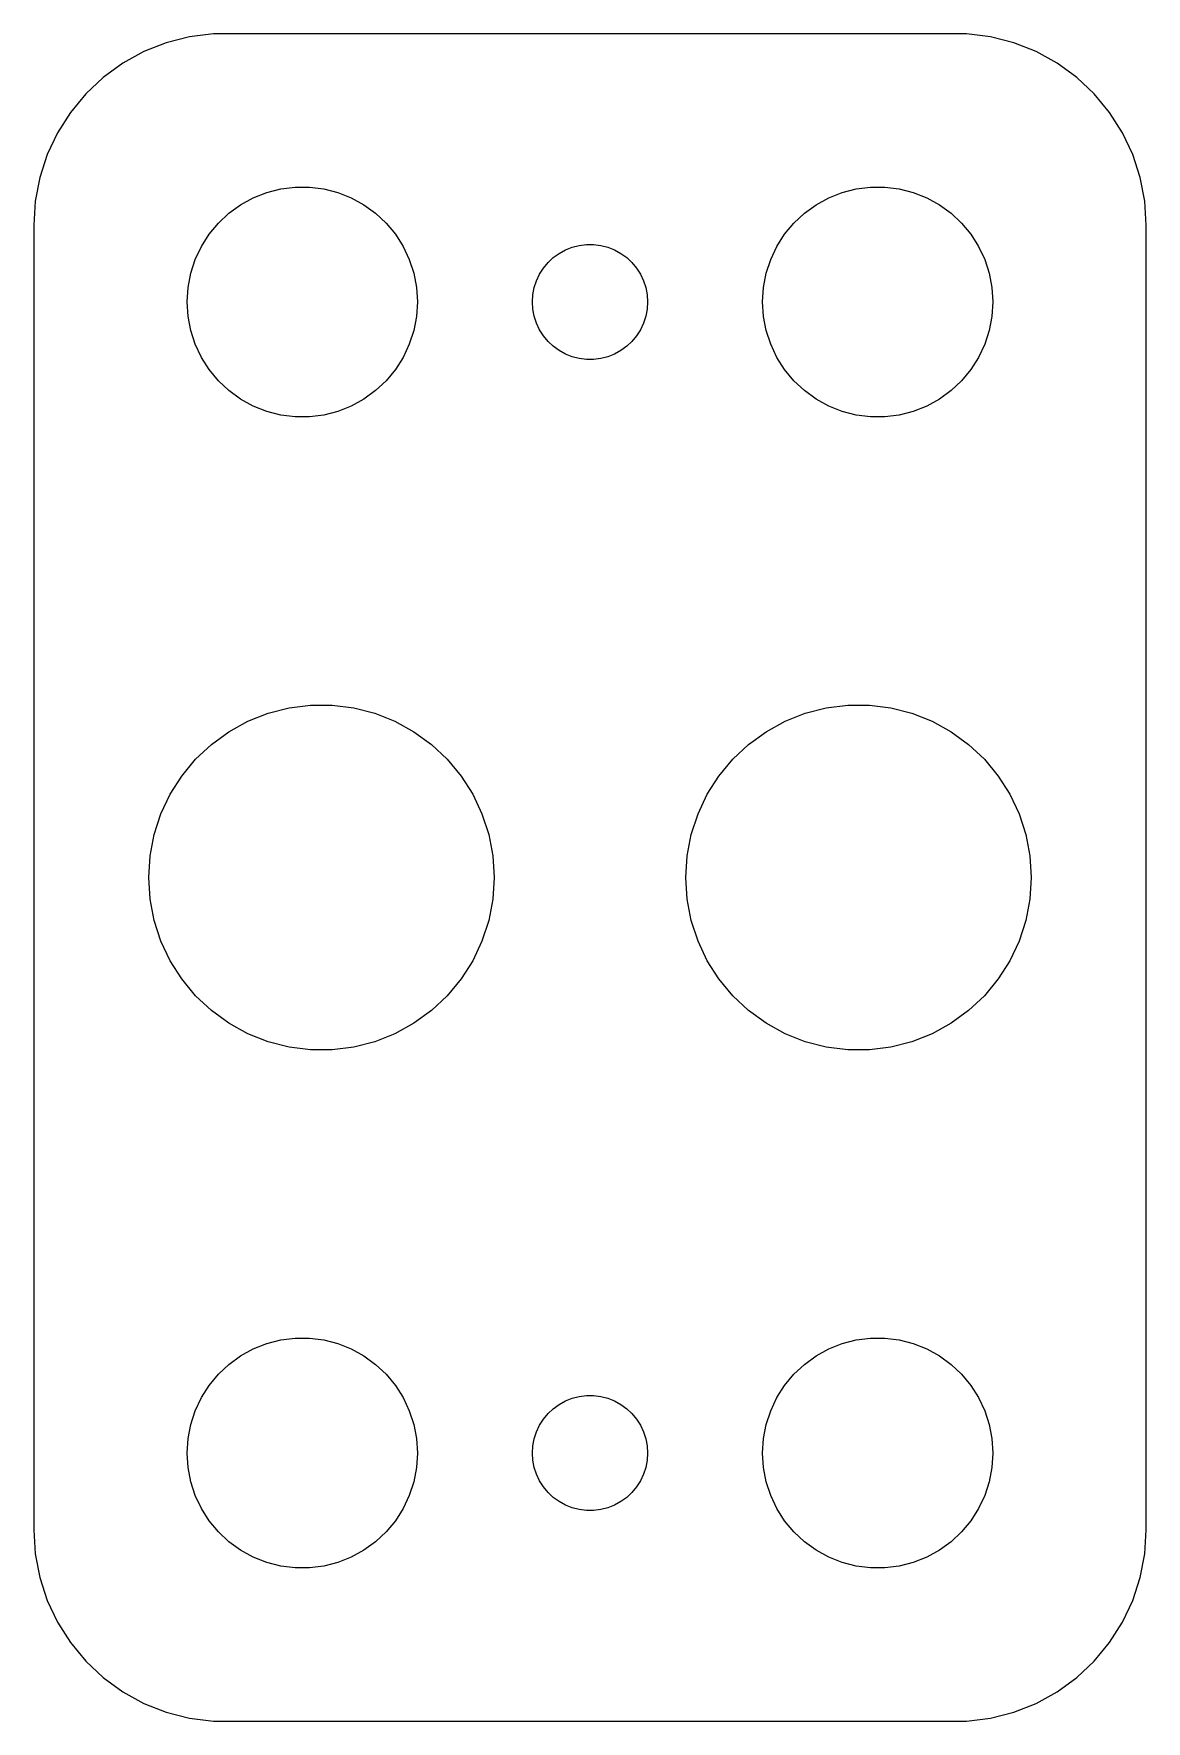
# Model space of a CAD drawing. Header units: metres. Extents: x -14.5 to 14.5, y 32 to 76.
import ezdxf

# ---------------------------------------------------------------- set-up
doc = ezdxf.new("R2010")
doc.units = ezdxf.units.M

msp = doc.modelspace()

# ---------------------------------------------------------------- linework, layer by layer
for p, q in [((-11.0451, 75.7553), (-11.6289, 75.5241)), ((-10.4369, 75.9114), (-11.0451, 75.7553)), ((-9.81395, 75.9901), (-10.4369, 75.9114)), ((9.81395, 75.9901), (-9.81395, 75.9901)), ((10.4369, 75.9114), (9.81395, 75.9901)), ((11.0451, 75.7553), (10.4369, 75.9114)), ((11.6289, 75.5241), (11.0451, 75.7553)), ((-12.1791, 75.2216), (-12.6871, 74.8526)), ((-11.6289, 75.5241), (-12.1791, 75.2216)), ((12.1791, 75.2216), (11.6289, 75.5241)), ((12.6871, 74.8526), (12.1791, 75.2216)), ((-12.6871, 74.8526), (-13.1448, 74.4227)), ((13.1448, 74.4227), (12.6871, 74.8526)), ((-13.1448, 74.4227), (-13.5451, 73.9389)), ((13.5451, 73.9389), (13.1448, 74.4227)), ((-13.5451, 73.9389), (-13.8815, 73.4088)), ((13.8815, 73.4088), (13.5451, 73.9389)), ((-13.8815, 73.4088), (-14.1489, 72.8406)), ((14.1489, 72.8406), (13.8815, 73.4088)), ((-14.1489, 72.8406), (-14.3429, 72.2434)), ((14.3429, 72.2434), (14.1489, 72.8406)), ((-14.3429, 72.2434), (-14.4606, 71.6267)), ((14.4606, 71.6267), (14.3429, 72.2434)), ((-9.10747, 71.533), (-8.77733, 71.7145)), ((-8.77733, 71.7145), (-8.42705, 71.8532)), ((-8.42705, 71.8532), (-8.06213, 71.9469)), ((-8.06213, 71.9469), (-7.68837, 71.9941)), ((-7.68837, 71.9941), (-7.31161, 71.9941)), ((-7.31161, 71.9941), (-6.93785, 71.9469)), ((-6.93785, 71.9469), (-6.57294, 71.8532)), ((-6.57294, 71.8532), (-6.22266, 71.7145)), ((-6.22266, 71.7145), (-5.89252, 71.533)), ((5.89252, 71.533), (6.22266, 71.7145)), ((6.22266, 71.7145), (6.57294, 71.8532)), ((6.57294, 71.8532), (6.93785, 71.9469)), ((6.93785, 71.9469), (7.31161, 71.9941)), ((7.31161, 71.9941), (7.68837, 71.9941)), ((7.68837, 71.9941), (8.06213, 71.9469)), ((8.06213, 71.9469), (8.42705, 71.8532)), ((8.42705, 71.8532), (8.77733, 71.7145)), ((8.77733, 71.7145), (9.10747, 71.533)), ((-14.4606, 71.6267), (-14.5, 71)), ((-9.6869, 71.0536), (-9.41226, 71.3115)), ((-9.41226, 71.3115), (-9.10747, 71.533)), ((-5.89252, 71.533), (-5.58772, 71.3115)), ((-5.58772, 71.3115), (-5.31308, 71.0536)), ((5.31308, 71.0536), (5.58772, 71.3115)), ((5.58772, 71.3115), (5.89252, 71.533)), ((9.10747, 71.533), (9.41226, 71.3115)), ((9.41226, 71.3115), (9.6869, 71.0536)), ((14.5, 71), (14.4606, 71.6267)), ((-14.5, 71), (-14.5, 37)), ((-9.92705, 70.7634), (-9.6869, 71.0536)), ((-5.31308, 71.0536), (-5.07294, 70.7634)), ((5.07294, 70.7634), (5.31308, 71.0536)), ((9.6869, 71.0536), (9.92705, 70.7634)), ((14.5, 37), (14.5, 71)), ((-10.2893, 70.1044), (-10.1289, 70.4453)), ((-10.1289, 70.4453), (-9.92705, 70.7634)), ((-5.07294, 70.7634), (-4.87108, 70.4453)), ((-4.87108, 70.4453), (-4.71066, 70.1044)), ((-0.638657, 70.3572), (-0.463516, 70.4266)), ((-0.463516, 70.4266), (-0.281067, 70.4734)), ((-0.281067, 70.4734), (-0.094177, 70.497)), ((-0.094177, 70.497), (0.094177, 70.497)), ((0.094177, 70.497), (0.281067, 70.4734)), ((0.281067, 70.4734), (0.463516, 70.4266)), ((0.463516, 70.4266), (0.638657, 70.3572)), ((4.71066, 70.1044), (4.87108, 70.4453)), ((4.87108, 70.4453), (5.07294, 70.7634)), ((9.92705, 70.7634), (10.1289, 70.4453)), ((10.1289, 70.4453), (10.2893, 70.1044)), ((-10.4057, 69.7461), (-10.2893, 70.1044)), ((-4.71066, 70.1044), (-4.59424, 69.7461)), ((-1.21352, 69.8817), (-1.09344, 70.0268)), ((-1.09344, 70.0268), (-0.956131, 70.1558)), ((-0.956131, 70.1558), (-0.803726, 70.2665)), ((-0.803726, 70.2665), (-0.638657, 70.3572)), ((0.638657, 70.3572), (0.803726, 70.2665)), ((0.803726, 70.2665), (0.956131, 70.1558)), ((0.956131, 70.1558), (1.09344, 70.0268)), ((1.09344, 70.0268), (1.21352, 69.8817)), ((4.59424, 69.7461), (4.71066, 70.1044)), ((10.2893, 70.1044), (10.4057, 69.7461)), ((-10.4763, 69.376), (-10.4057, 69.7461)), ((-4.59424, 69.7461), (-4.52365, 69.376)), ((-1.45287, 69.373), (-1.39465, 69.5522)), ((-1.39465, 69.5522), (-1.31445, 69.7226)), ((-1.31445, 69.7226), (-1.21352, 69.8817)), ((1.21352, 69.8817), (1.31445, 69.7226)), ((1.31445, 69.7226), (1.39465, 69.5522)), ((1.39465, 69.5522), (1.45287, 69.373)), ((4.52365, 69.376), (4.59424, 69.7461)), ((10.4057, 69.7461), (10.4763, 69.376)), ((-10.5, 69), (-10.4763, 69.376)), ((-4.52365, 69.376), (-4.5, 69)), ((-1.5, 69), (-1.48816, 69.188)), ((-1.48816, 69.188), (-1.45287, 69.373)), ((1.45287, 69.373), (1.48816, 69.188)), ((1.48816, 69.188), (1.5, 69)), ((4.5, 69), (4.52365, 69.376)), ((10.4763, 69.376), (10.5, 69)), ((-10.4763, 68.624), (-10.5, 69)), ((-10.4057, 68.2539), (-10.4763, 68.624)), ((-4.52365, 68.624), (-4.59424, 68.2539)), ((-4.5, 69), (-4.52365, 68.624)), ((-1.48816, 68.812), (-1.5, 69)), ((-1.45287, 68.627), (-1.48816, 68.812)), ((-1.39465, 68.4478), (-1.45287, 68.627)), ((1.45287, 68.627), (1.39465, 68.4478)), ((1.48816, 68.812), (1.45287, 68.627)), ((1.5, 69), (1.48816, 68.812)), ((4.52365, 68.624), (4.5, 69)), ((4.59424, 68.2539), (4.52365, 68.624)), ((10.4763, 68.624), (10.4057, 68.2539)), ((10.5, 69), (10.4763, 68.624)), ((-10.2893, 67.8956), (-10.4057, 68.2539)), ((-4.59424, 68.2539), (-4.71066, 67.8956)), ((-1.31445, 68.2774), (-1.39465, 68.4478)), ((-1.21352, 68.1183), (-1.31445, 68.2774)), ((1.31445, 68.2774), (1.21352, 68.1183)), ((1.39465, 68.4478), (1.31445, 68.2774)), ((4.71066, 67.8956), (4.59424, 68.2539)), ((10.4057, 68.2539), (10.2893, 67.8956)), ((-10.1289, 67.5547), (-10.2893, 67.8956)), ((-4.71066, 67.8956), (-4.87108, 67.5547)), ((-1.09344, 67.9732), (-1.21352, 68.1183)), ((-0.956131, 67.8442), (-1.09344, 67.9732)), ((-0.803726, 67.7335), (-0.956131, 67.8442)), ((-0.638657, 67.6427), (-0.803726, 67.7335)), ((0.803726, 67.7335), (0.638657, 67.6427)), ((0.956131, 67.8442), (0.803726, 67.7335)), ((1.09344, 67.9732), (0.956131, 67.8442)), ((1.21352, 68.1183), (1.09344, 67.9732)), ((4.87108, 67.5547), (4.71066, 67.8956)), ((10.2893, 67.8956), (10.1289, 67.5547)), ((-9.92705, 67.2366), (-10.1289, 67.5547)), ((-4.87108, 67.5547), (-5.07294, 67.2366)), ((-0.463516, 67.5734), (-0.638657, 67.6427)), ((-0.281067, 67.5266), (-0.463516, 67.5734)), ((-0.094177, 67.5029), (-0.281067, 67.5266)), ((0.094177, 67.5029), (-0.094177, 67.5029)), ((0.281067, 67.5266), (0.094177, 67.5029)), ((0.463516, 67.5734), (0.281067, 67.5266)), ((0.638657, 67.6427), (0.463516, 67.5734)), ((5.07294, 67.2366), (4.87108, 67.5547)), ((10.1289, 67.5547), (9.92705, 67.2366)), ((-9.6869, 66.9464), (-9.92705, 67.2366)), ((-9.41226, 66.6884), (-9.6869, 66.9464)), ((-5.31308, 66.9464), (-5.58772, 66.6884)), ((-5.07294, 67.2366), (-5.31308, 66.9464)), ((5.31308, 66.9464), (5.07294, 67.2366)), ((5.58772, 66.6884), (5.31308, 66.9464)), ((9.6869, 66.9464), (9.41226, 66.6884)), ((9.92705, 67.2366), (9.6869, 66.9464)), ((-9.10747, 66.467), (-9.41226, 66.6884)), ((-8.77733, 66.2855), (-9.10747, 66.467)), ((-5.89252, 66.467), (-6.22266, 66.2855)), ((-5.58772, 66.6884), (-5.89252, 66.467)), ((5.89252, 66.467), (5.58772, 66.6884)), ((6.22266, 66.2855), (5.89252, 66.467)), ((9.10747, 66.467), (8.77733, 66.2855)), ((9.41226, 66.6884), (9.10747, 66.467)), ((-8.42705, 66.1468), (-8.77733, 66.2855)), ((-8.06213, 66.0531), (-8.42705, 66.1468)), ((-7.68837, 66.0059), (-8.06213, 66.0531)), ((-7.31161, 66.0059), (-7.68837, 66.0059)), ((-6.93785, 66.0531), (-7.31161, 66.0059)), ((-6.57294, 66.1468), (-6.93785, 66.0531)), ((-6.22266, 66.2855), (-6.57294, 66.1468)), ((6.57294, 66.1468), (6.22266, 66.2855)), ((6.93785, 66.0531), (6.57294, 66.1468)), ((7.31161, 66.0059), (6.93785, 66.0531)), ((7.68837, 66.0059), (7.31161, 66.0059)), ((8.06213, 66.0531), (7.68837, 66.0059)), ((8.42705, 66.1468), (8.06213, 66.0531)), ((8.77733, 66.2855), (8.42705, 66.1468)), ((-9.41121, 57.7995), (-8.916, 58.0717)), ((-8.916, 58.0717), (-8.39056, 58.2797)), ((-8.39056, 58.2797), (-7.8432, 58.4203)), ((-7.8432, 58.4203), (-7.28255, 58.4911)), ((-7.28255, 58.4911), (-6.71744, 58.4911)), ((-6.71744, 58.4911), (-6.15678, 58.4203)), ((-6.15678, 58.4203), (-5.60942, 58.2797)), ((-5.60942, 58.2797), (-5.08398, 58.0717)), ((-5.08398, 58.0717), (-4.58878, 57.7995)), ((4.58878, 57.7995), (5.08398, 58.0717)), ((5.08398, 58.0717), (5.60942, 58.2797)), ((5.60942, 58.2797), (6.15678, 58.4203)), ((6.15678, 58.4203), (6.71744, 58.4911)), ((6.71744, 58.4911), (7.28255, 58.4911)), ((7.28255, 58.4911), (7.8432, 58.4203)), ((7.8432, 58.4203), (8.39056, 58.2797)), ((8.39056, 58.2797), (8.916, 58.0717)), ((8.916, 58.0717), (9.41121, 57.7995)), ((-9.86839, 57.4673), (-9.41121, 57.7995)), ((-4.58878, 57.7995), (-4.13159, 57.4673)), ((4.13159, 57.4673), (4.58878, 57.7995)), ((9.41121, 57.7995), (9.86839, 57.4673)), ((-10.2803, 57.0805), (-9.86839, 57.4673)), ((-4.13159, 57.4673), (-3.71964, 57.0805)), ((3.71964, 57.0805), (4.13159, 57.4673)), ((9.86839, 57.4673), (10.2803, 57.0805)), ((-10.6406, 56.645), (-10.2803, 57.0805)), ((-3.71964, 57.0805), (-3.35942, 56.645)), ((3.35942, 56.645), (3.71964, 57.0805)), ((10.2803, 57.0805), (10.6406, 56.645)), ((-10.9434, 56.1679), (-10.6406, 56.645)), ((-3.35942, 56.645), (-3.05661, 56.1679)), ((3.05661, 56.1679), (3.35942, 56.645)), ((10.6406, 56.645), (10.9434, 56.1679)), ((-11.184, 55.6566), (-10.9434, 56.1679)), ((-3.05661, 56.1679), (-2.81599, 55.6566)), ((2.81599, 55.6566), (3.05661, 56.1679)), ((10.9434, 56.1679), (11.184, 55.6566)), ((-11.3586, 55.1191), (-11.184, 55.6566)), ((-2.81599, 55.6566), (-2.64137, 55.1191)), ((2.64137, 55.1191), (2.81599, 55.6566)), ((11.184, 55.6566), (11.3586, 55.1191)), ((-11.4645, 54.564), (-11.3586, 55.1191)), ((-2.64137, 55.1191), (-2.53548, 54.564)), ((2.53548, 54.564), (2.64137, 55.1191)), ((11.3586, 55.1191), (11.4645, 54.564)), ((-11.5, 54), (-11.4645, 54.564)), ((-2.53548, 54.564), (-2.5, 54)), ((2.5, 54), (2.53548, 54.564)), ((11.4645, 54.564), (11.5, 54)), ((-11.4645, 53.436), (-11.5, 54)), ((-2.5, 54), (-2.53548, 53.436)), ((2.53548, 53.436), (2.5, 54)), ((11.5, 54), (11.4645, 53.436)), ((-11.3586, 52.8809), (-11.4645, 53.436)), ((-2.53548, 53.436), (-2.64137, 52.8809)), ((2.64137, 52.8809), (2.53548, 53.436)), ((11.4645, 53.436), (11.3586, 52.8809)), ((-11.184, 52.3434), (-11.3586, 52.8809)), ((-2.64137, 52.8809), (-2.81599, 52.3434)), ((2.81599, 52.3434), (2.64137, 52.8809)), ((11.3586, 52.8809), (11.184, 52.3434)), ((-10.9434, 51.8321), (-11.184, 52.3434)), ((-2.81599, 52.3434), (-3.05661, 51.8321)), ((3.05661, 51.8321), (2.81599, 52.3434)), ((11.184, 52.3434), (10.9434, 51.8321)), ((-10.6406, 51.355), (-10.9434, 51.8321)), ((-3.05661, 51.8321), (-3.35942, 51.355)), ((3.35942, 51.355), (3.05661, 51.8321)), ((10.9434, 51.8321), (10.6406, 51.355)), ((-10.2803, 50.9195), (-10.6406, 51.355)), ((-3.35942, 51.355), (-3.71964, 50.9195)), ((3.71964, 50.9195), (3.35942, 51.355)), ((10.6406, 51.355), (10.2803, 50.9195)), ((-9.86839, 50.5327), (-10.2803, 50.9195)), ((-3.71964, 50.9195), (-4.13159, 50.5327)), ((4.13159, 50.5327), (3.71964, 50.9195)), ((10.2803, 50.9195), (9.86839, 50.5327)), ((-9.41121, 50.2005), (-9.86839, 50.5327)), ((-8.916, 49.9283), (-9.41121, 50.2005)), ((-4.58878, 50.2005), (-5.08398, 49.9283)), ((-4.13159, 50.5327), (-4.58878, 50.2005)), ((4.58878, 50.2005), (4.13159, 50.5327)), ((5.08398, 49.9283), (4.58878, 50.2005)), ((9.41121, 50.2005), (8.916, 49.9283)), ((9.86839, 50.5327), (9.41121, 50.2005)), ((-8.39056, 49.7203), (-8.916, 49.9283)), ((-7.8432, 49.5797), (-8.39056, 49.7203)), ((-5.60942, 49.7203), (-6.15678, 49.5797)), ((-5.08398, 49.9283), (-5.60942, 49.7203)), ((5.60942, 49.7203), (5.08398, 49.9283)), ((6.15678, 49.5797), (5.60942, 49.7203)), ((8.39056, 49.7203), (7.8432, 49.5797)), ((8.916, 49.9283), (8.39056, 49.7203)), ((-7.28255, 49.5089), (-7.8432, 49.5797)), ((-6.71744, 49.5089), (-7.28255, 49.5089)), ((-6.15678, 49.5797), (-6.71744, 49.5089)), ((6.71744, 49.5089), (6.15678, 49.5797)), ((7.28255, 49.5089), (6.71744, 49.5089)), ((7.8432, 49.5797), (7.28255, 49.5089)), ((-8.77733, 41.7145), (-8.42705, 41.8532)), ((-8.42705, 41.8532), (-8.06213, 41.9469)), ((-8.06213, 41.9469), (-7.68837, 41.9941)), ((-7.68837, 41.9941), (-7.31161, 41.9941)), ((-7.31161, 41.9941), (-6.93785, 41.9469)), ((-6.93785, 41.9469), (-6.57294, 41.8532)), ((-6.57294, 41.8532), (-6.22266, 41.7145)), ((6.22266, 41.7145), (6.57294, 41.8532)), ((6.57294, 41.8532), (6.93785, 41.9469)), ((6.93785, 41.9469), (7.31161, 41.9941)), ((7.31161, 41.9941), (7.68837, 41.9941)), ((7.68837, 41.9941), (8.06213, 41.9469)), ((8.06213, 41.9469), (8.42705, 41.8532)), ((8.42705, 41.8532), (8.77733, 41.7145)), ((-9.41226, 41.3116), (-9.10747, 41.533)), ((-9.10747, 41.533), (-8.77733, 41.7145)), ((-6.22266, 41.7145), (-5.89252, 41.533)), ((-5.89252, 41.533), (-5.58772, 41.3116)), ((5.58772, 41.3116), (5.89252, 41.533)), ((5.89252, 41.533), (6.22266, 41.7145)), ((8.77733, 41.7145), (9.10747, 41.533)), ((9.10747, 41.533), (9.41226, 41.3116)), ((-9.92705, 40.7634), (-9.6869, 41.0536)), ((-9.6869, 41.0536), (-9.41226, 41.3116)), ((-5.58772, 41.3116), (-5.31308, 41.0536)), ((-5.31308, 41.0536), (-5.07294, 40.7634)), ((5.07294, 40.7634), (5.31308, 41.0536)), ((5.31308, 41.0536), (5.58772, 41.3116)), ((9.41226, 41.3116), (9.6869, 41.0536)), ((9.6869, 41.0536), (9.92705, 40.7634)), ((-10.1289, 40.4453), (-9.92705, 40.7634)), ((-5.07294, 40.7634), (-4.87108, 40.4453)), ((-0.463516, 40.4266), (-0.281067, 40.4734)), ((-0.281067, 40.4734), (-0.094177, 40.4971)), ((-0.094177, 40.4971), (0.094177, 40.4971)), ((0.094177, 40.4971), (0.281067, 40.4734)), ((0.281067, 40.4734), (0.463516, 40.4266)), ((4.87108, 40.4453), (5.07294, 40.7634)), ((9.92705, 40.7634), (10.1289, 40.4453)), ((-10.4057, 39.7461), (-10.2893, 40.1044)), ((-10.2893, 40.1044), (-10.1289, 40.4453)), ((-4.87108, 40.4453), (-4.71066, 40.1044)), ((-4.71066, 40.1044), (-4.59424, 39.7461)), ((-1.21352, 39.8817), (-1.09344, 40.0268)), ((-1.09344, 40.0268), (-0.956131, 40.1558)), ((-0.956131, 40.1558), (-0.803726, 40.2665)), ((-0.803726, 40.2665), (-0.638657, 40.3573)), ((-0.638657, 40.3573), (-0.463516, 40.4266)), ((0.463516, 40.4266), (0.638657, 40.3573)), ((0.638657, 40.3573), (0.803726, 40.2665)), ((0.803726, 40.2665), (0.956131, 40.1558)), ((0.956131, 40.1558), (1.09344, 40.0268)), ((1.09344, 40.0268), (1.21352, 39.8817)), ((4.59424, 39.7461), (4.71066, 40.1044)), ((4.71066, 40.1044), (4.87108, 40.4453)), ((10.1289, 40.4453), (10.2893, 40.1044)), ((10.2893, 40.1044), (10.4057, 39.7461)), ((-10.4763, 39.376), (-10.4057, 39.7461)), ((-4.59424, 39.7461), (-4.52365, 39.376)), ((-1.39465, 39.5522), (-1.31445, 39.7226)), ((-1.31445, 39.7226), (-1.21352, 39.8817)), ((1.21352, 39.8817), (1.31445, 39.7226)), ((1.31445, 39.7226), (1.39465, 39.5522)), ((4.52365, 39.376), (4.59424, 39.7461)), ((10.4057, 39.7461), (10.4763, 39.376)), ((-10.5, 39), (-10.4763, 39.376)), ((-4.52365, 39.376), (-4.5, 39)), ((-1.5, 39), (-1.48816, 39.188)), ((-1.48816, 39.188), (-1.45287, 39.373)), ((-1.45287, 39.373), (-1.39465, 39.5522)), ((1.39465, 39.5522), (1.45287, 39.373)), ((1.45287, 39.373), (1.48816, 39.188)), ((1.48816, 39.188), (1.5, 39)), ((4.5, 39), (4.52365, 39.376)), ((10.4763, 39.376), (10.5, 39)), ((-10.4763, 38.624), (-10.5, 39)), ((-4.5, 39), (-4.52365, 38.624)), ((-1.48816, 38.812), (-1.5, 39)), ((-1.45287, 38.627), (-1.48816, 38.812)), ((1.48816, 38.812), (1.45287, 38.627)), ((1.5, 39), (1.48816, 38.812)), ((4.52365, 38.624), (4.5, 39)), ((10.5, 39), (10.4763, 38.624)), ((-10.4057, 38.2539), (-10.4763, 38.624)), ((-4.52365, 38.624), (-4.59424, 38.2539)), ((-1.39465, 38.4478), (-1.45287, 38.627)), ((-1.31445, 38.2774), (-1.39465, 38.4478)), ((-1.21352, 38.1183), (-1.31445, 38.2774)), ((1.31445, 38.2774), (1.21352, 38.1183)), ((1.39465, 38.4478), (1.31445, 38.2774)), ((1.45287, 38.627), (1.39465, 38.4478)), ((4.59424, 38.2539), (4.52365, 38.624)), ((10.4763, 38.624), (10.4057, 38.2539)), ((-10.2893, 37.8956), (-10.4057, 38.2539)), ((-10.1289, 37.5547), (-10.2893, 37.8956)), ((-4.71066, 37.8956), (-4.87108, 37.5547)), ((-4.59424, 38.2539), (-4.71066, 37.8956)), ((-1.09344, 37.9732), (-1.21352, 38.1183)), ((-0.956131, 37.8442), (-1.09344, 37.9732)), ((-0.803726, 37.7335), (-0.956131, 37.8442)), ((0.956131, 37.8442), (0.803726, 37.7335)), ((1.09344, 37.9732), (0.956131, 37.8442)), ((1.21352, 38.1183), (1.09344, 37.9732)), ((4.71066, 37.8956), (4.59424, 38.2539)), ((4.87108, 37.5547), (4.71066, 37.8956)), ((10.2893, 37.8956), (10.1289, 37.5547)), ((10.4057, 38.2539), (10.2893, 37.8956)), ((-9.92705, 37.2366), (-10.1289, 37.5547)), ((-4.87108, 37.5547), (-5.07294, 37.2366)), ((-0.638657, 37.6428), (-0.803726, 37.7335)), ((-0.463516, 37.5734), (-0.638657, 37.6428)), ((-0.281067, 37.5266), (-0.463516, 37.5734)), ((-0.094177, 37.503), (-0.281067, 37.5266)), ((0.094177, 37.503), (-0.094177, 37.503)), ((0.281067, 37.5266), (0.094177, 37.503)), ((0.463516, 37.5734), (0.281067, 37.5266)), ((0.638657, 37.6428), (0.463516, 37.5734)), ((0.803726, 37.7335), (0.638657, 37.6428)), ((5.07294, 37.2366), (4.87108, 37.5547)), ((10.1289, 37.5547), (9.92705, 37.2366)), ((-14.5, 37), (-14.4606, 36.3733)), ((-9.6869, 36.9464), (-9.92705, 37.2366)), ((-9.41226, 36.6885), (-9.6869, 36.9464)), ((-5.31308, 36.9464), (-5.58772, 36.6885)), ((-5.07294, 37.2366), (-5.31308, 36.9464)), ((5.31308, 36.9464), (5.07294, 37.2366)), ((5.58772, 36.6885), (5.31308, 36.9464)), ((9.6869, 36.9464), (9.41226, 36.6885)), ((9.92705, 37.2366), (9.6869, 36.9464)), ((14.4606, 36.3733), (14.5, 37)), ((-9.10747, 36.467), (-9.41226, 36.6885)), ((-5.58772, 36.6885), (-5.89252, 36.467)), ((5.89252, 36.467), (5.58772, 36.6885)), ((9.41226, 36.6885), (9.10747, 36.467)), ((-14.4606, 36.3733), (-14.3429, 35.7566)), ((-8.77733, 36.2855), (-9.10747, 36.467)), ((-8.42705, 36.1468), (-8.77733, 36.2855)), ((-8.06213, 36.0531), (-8.42705, 36.1468)), ((-6.57294, 36.1468), (-6.93785, 36.0531)), ((-6.22266, 36.2855), (-6.57294, 36.1468)), ((-5.89252, 36.467), (-6.22266, 36.2855)), ((6.22266, 36.2855), (5.89252, 36.467)), ((6.57294, 36.1468), (6.22266, 36.2855)), ((6.93785, 36.0531), (6.57294, 36.1468)), ((8.42705, 36.1468), (8.06213, 36.0531)), ((8.77733, 36.2855), (8.42705, 36.1468)), ((9.10747, 36.467), (8.77733, 36.2855)), ((14.3429, 35.7566), (14.4606, 36.3733)), ((-14.3429, 35.7566), (-14.1489, 35.1594)), ((-7.68837, 36.0059), (-8.06213, 36.0531)), ((-7.31161, 36.0059), (-7.68837, 36.0059)), ((-6.93785, 36.0531), (-7.31161, 36.0059)), ((7.31161, 36.0059), (6.93785, 36.0531)), ((7.68837, 36.0059), (7.31161, 36.0059)), ((8.06213, 36.0531), (7.68837, 36.0059)), ((14.1489, 35.1594), (14.3429, 35.7566)), ((-14.1489, 35.1594), (-13.8815, 34.5912)), ((13.8815, 34.5912), (14.1489, 35.1594)), ((-13.8815, 34.5912), (-13.5451, 34.0611)), ((13.5451, 34.0611), (13.8815, 34.5912)), ((-13.5451, 34.0611), (-13.1448, 33.5773)), ((13.1448, 33.5773), (13.5451, 34.0611)), ((-13.1448, 33.5773), (-12.6871, 33.1474)), ((12.6871, 33.1474), (13.1448, 33.5773)), ((-12.6871, 33.1474), (-12.1791, 32.7784)), ((12.1791, 32.7784), (12.6871, 33.1474)), ((-12.1791, 32.7784), (-11.6289, 32.4759)), ((11.6289, 32.4759), (12.1791, 32.7784)), ((-11.6289, 32.4759), (-11.0451, 32.2447)), ((-11.0451, 32.2447), (-10.4369, 32.0886)), ((10.4369, 32.0886), (11.0451, 32.2447)), ((11.0451, 32.2447), (11.6289, 32.4759)), ((-10.4369, 32.0886), (-9.81395, 32.0099)), ((-9.81395, 32.0099), (9.81395, 32.0099)), ((9.81395, 32.0099), (10.4369, 32.0886))]:
    msp.add_line(p, q)

doc.saveas('drawing.dxf')
